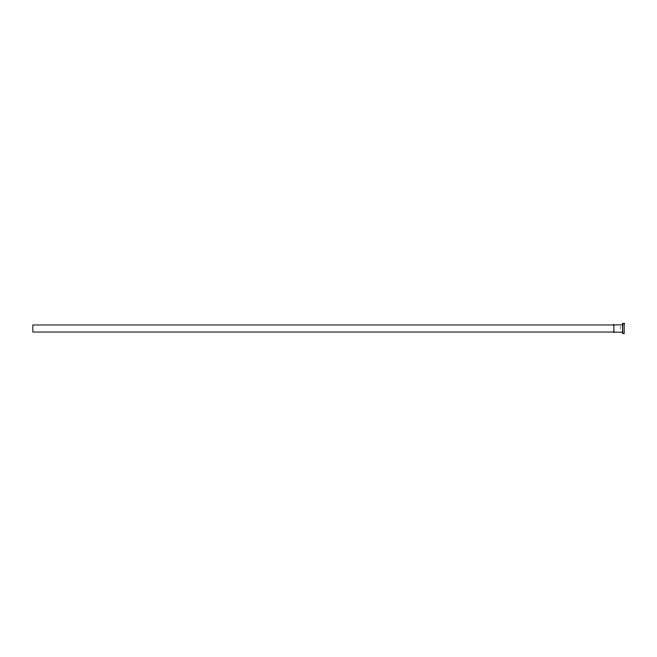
<?xml version="1.0" encoding="UTF-8"?>
<svg xmlns="http://www.w3.org/2000/svg" width="657" height="657" viewBox="0 0 657 657"><rect width="100%" height="100%" fill="white"/><g stroke="black" fill="none" stroke-linecap="round" stroke-linejoin="round"><path stroke-width="0.49" stroke-dasharray="3.29 2.46" d="M620.791 326.003L620.791 330.997"/><path stroke-width="0.99" d="M622.688 324.845L613.917 324.845L613.917 332.155L622.688 332.155M613.605 324.969L32.85 324.969L32.85 332.031L613.605 332.031M624.15 323.384L622.688 323.384L622.688 333.616L624.15 333.616L624.15 323.384"/></g></svg>
